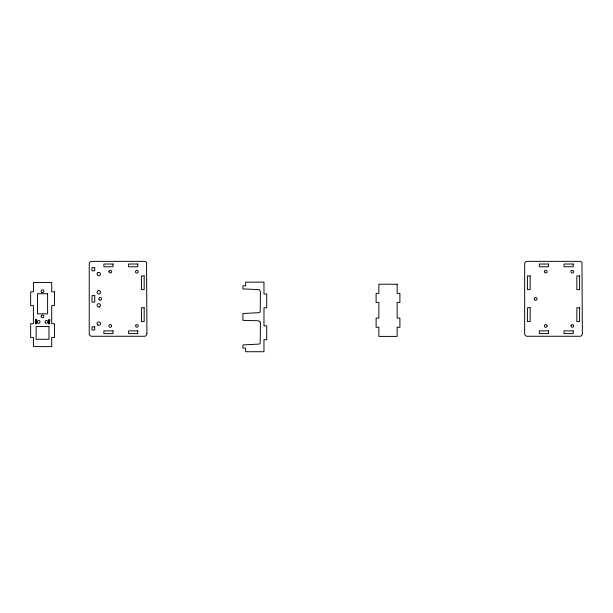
<?xml version="1.0" encoding="UTF-8"?>
<svg xmlns="http://www.w3.org/2000/svg" width="613" height="613" viewBox="0 0 613 613"><rect width="100%" height="100%" fill="white"/><g stroke="black" fill="none" stroke-linecap="round" stroke-linejoin="round"><path stroke-width="0.92" d="M97.942 272.609L99.635 272.609A1.701 1.701 0 0 1 99.635 275.543A1.686 1.686 0 0 1 97.597 275.275A1.701 1.701 0 0 1 97.934 272.601M97.942 325.112L99.635 325.112A1.701 1.701 0 0 0 100.088 322.545A1.701 1.701 0 0 0 97.482 322.545A1.701 1.701 0 0 0 97.934 325.112M260.004 321.925L260.448 323.189L260.203 343.088A2.544 2.544 0 0 1 259.353 344.062L242.909 344.95L242.909 348.061L245.66 348.061L245.66 351.724L263.973 351.724L263.973 339.64L266.716 339.64L266.716 325.855L263.973 325.855L263.973 307.772L266.716 307.772L266.716 294.033L263.973 294.033L263.973 282.133L245.66 282.133L245.66 285.796L242.909 285.796L242.909 288.907L259 289.627A2.667 2.667 0 0 1 260.004 290.508L260.448 291.765L260.203 311.672A2.544 2.544 0 0 1 259.353 312.638L242.909 313.534L242.909 320.323L258.142 320.783A2.628 2.628 0 0 1 259.996 321.917M48.695 323.748C49.285 324.177 50.55 323.174 48.695 323.748M48.848 322.798L49.691 323.273L48.711 323.273L48.688 322.813L49.691 322.507L48.864 322.76M49.561 320.936L48.711 321.289L49.722 320.982L49.691 320.522L48.711 320.522L49.561 320.936M36.435 323.534C35.592 324.415 34.887 322.706 36.435 323.534M35.408 321.457C36.167 323.166 36.887 320.155 35.408 321.457M36.282 323.411L36.029 323.771L36.282 323.411M35.408 322.377C36.152 324.315 37.278 321.503 35.408 322.377M48.856 321.794L49.538 322.047L48.856 321.794M49.722 321.986L49.431 322.315A0.851 0.851 0 0 1 49.009 322.315C47.737 321.503 49.523 320.967 49.722 321.986M108.961 271.36L109.313 272.685L110.976 272.9A1.372 1.372 0 0 0 111.259 270.739A1.372 1.372 0 0 0 109.099 271.023L108.961 271.36M111.666 325.924L111.482 326.606A1.372 1.372 0 0 1 109.198 326.76A1.372 1.372 0 0 1 109.934 324.599L110.647 324.599A1.372 1.372 0 0 1 111.474 325.235L111.666 325.924M135.519 325.564L136.155 327.112L137.534 327.112A1.379 1.379 0 0 0 138.17 326.277L138.17 325.564A1.379 1.379 0 0 0 137.534 324.729L136.155 324.729L135.519 325.564M146.921 333.618L146.545 334.989A2.743 2.743 0 0 1 144.883 336.269L91.26 336.269A2.743 2.743 0 0 1 89.23 333.618L89.23 264.019A2.743 2.743 0 0 1 91.26 261.368L144.883 261.368A2.743 2.743 0 0 1 146.545 262.648L146.921 333.618M544.398 271.36L544.75 272.685L546.405 272.9A1.372 1.372 0 0 0 546.696 270.739A1.372 1.372 0 0 0 544.528 271.023L544.398 271.36M547.095 325.924L546.911 326.606A1.372 1.372 0 0 1 544.635 326.76A1.372 1.372 0 0 1 545.363 324.599L546.076 324.599A1.372 1.372 0 0 1 546.911 325.235L547.095 325.924M570.948 325.564L571.592 327.112L572.963 327.112A1.379 1.379 0 0 0 573.599 326.277L573.607 325.564A1.379 1.379 0 0 0 572.963 324.729L571.592 324.729L570.948 325.564M582.35 333.618L581.982 334.989A2.743 2.743 0 0 1 580.312 336.269L526.697 336.269A2.743 2.743 0 0 1 524.659 333.618L524.659 264.019A2.743 2.743 0 0 1 526.697 261.368L580.312 261.368A2.743 2.743 0 0 1 581.982 262.648L582.35 333.618M35.585 322.384L36.236 322.744L35.585 322.384M36.274 321.664L35.569 321.434L36.274 321.664M36.734 320.047L36.006 320.377C38.397 321.258 33.393 320.745 36.558 320.76L35.792 320.415L36.558 319.971L35.431 319.81L36.734 320.047M136.492 270.387L136.155 270.525A1.372 1.372 0 0 0 135.726 272.501A1.372 1.372 0 0 0 137.726 272.762A1.372 1.372 0 0 0 137.818 270.739L136.492 270.387M571.921 270.387L571.592 270.525A1.372 1.372 0 0 0 571.155 272.501A1.372 1.372 0 0 0 573.163 272.762A1.372 1.372 0 0 0 573.247 270.739L571.921 270.387M98.785 290.677L98.348 290.731A1.693 1.693 0 0 0 97.398 293.343A1.693 1.693 0 0 0 100.172 293.343A1.693 1.693 0 0 0 99.229 290.738L98.785 290.677M99.229 306.983L98.348 306.983A1.693 1.693 0 0 1 97.398 304.377A1.693 1.693 0 0 1 100.18 304.377A1.693 1.693 0 0 1 99.229 306.99M54.457 291.834L51.714 291.842L51.714 282.501L33.401 282.501L33.401 291.842L30.65 291.842L30.65 305.581L33.401 305.581L33.401 323.71L30.65 323.71L30.65 337.441L33.401 337.441L33.401 346.606L51.714 346.606L51.714 337.441L54.457 337.434L54.457 323.702L51.714 323.71L51.714 305.581L54.457 305.581L54.457 291.834M113.037 264.019L103.881 264.019L103.881 266.77L113.037 266.77L113.037 264.019M137.756 264.019L128.6 264.019L128.6 266.77L137.756 266.77L137.756 264.019M548.466 264.019L539.31 264.019L539.31 266.77L548.466 266.77L548.466 264.019M573.193 264.019L564.037 264.019L564.037 266.77L573.193 266.77L573.193 264.019M94.724 267.682L91.973 267.682L91.973 270.793L94.724 270.793L94.724 267.682M144.17 275.927L141.427 275.927L141.427 289.658L144.17 289.658L144.17 275.927M530.153 275.927L527.41 275.927L527.41 289.658L530.153 289.658L530.153 275.927M579.599 275.927L576.856 275.927L576.856 289.658L579.599 289.658L579.599 275.927M397.163 284.21L378.849 284.21L378.849 293.366L376.098 293.366L376.098 302.523L378.849 302.523L378.849 318.093L376.098 318.093L376.098 327.25L378.849 327.25L378.849 336.407L397.163 336.407L397.163 327.25L399.906 327.25L399.906 318.093L397.163 318.093L397.163 302.523L399.906 302.523L399.906 293.366L397.163 293.366L397.163 284.21M47.592 293.719L37.516 293.719L37.516 313.864L47.592 313.864L47.592 293.719M94.739 295.604L91.981 295.604L91.981 302.117L94.739 302.117L94.739 295.604M144.17 307.795L141.427 307.795L141.427 321.526L144.17 321.526L144.17 307.795M530.153 307.741L527.41 307.741L527.41 321.526L530.153 321.526L530.153 307.741M579.599 307.795L576.856 307.795L576.856 321.526L579.599 321.526L579.599 307.795M48.848 319.81C48.504 321.051 51.607 319.557 48.848 319.81M48.963 326.453L36.144 326.453L36.144 339.273L48.963 339.273L48.963 326.453M94.724 326.836L91.973 326.836L91.973 329.955L94.724 329.955L94.724 326.836M113.037 330.867L103.881 330.867L103.881 333.618L113.037 333.618L113.037 330.867M137.756 330.867L128.6 330.867L128.6 333.618L137.756 333.618L137.756 330.867M548.466 330.867L539.31 330.867L539.31 333.618L548.466 333.618L548.466 330.867M573.193 330.867L564.037 330.867L564.037 333.618L573.193 333.618L573.193 330.867M99.252 299.834A1.372 1.372 0 0 0 101.551 299.213A1.372 1.372 0 0 0 99.873 297.535A1.372 1.372 0 0 0 99.252 299.834M534.689 299.834A1.372 1.372 0 0 0 536.98 299.213A1.372 1.372 0 0 0 535.302 297.535A1.372 1.372 0 0 0 534.689 299.834M41.232 316.032A1.372 1.372 0 0 0 42.558 317.756A1.372 1.372 0 0 0 43.523 317.35A1.372 1.372 0 0 0 43.239 315.197A1.372 1.372 0 0 0 41.232 316.032M45.477 322.844A1.372 1.372 0 0 0 47.776 322.231A1.372 1.372 0 0 0 46.09 320.553A1.372 1.372 0 0 0 45.477 322.844M37.692 322.852A1.372 1.372 0 0 0 39.991 322.231A1.372 1.372 0 0 0 38.305 320.553A1.372 1.372 0 0 0 37.692 322.852M41.868 292.386A1.372 1.372 0 0 0 43.929 291.198A1.372 1.372 0 0 0 41.876 290.01A1.372 1.372 0 0 0 41.868 292.386"/></g></svg>
